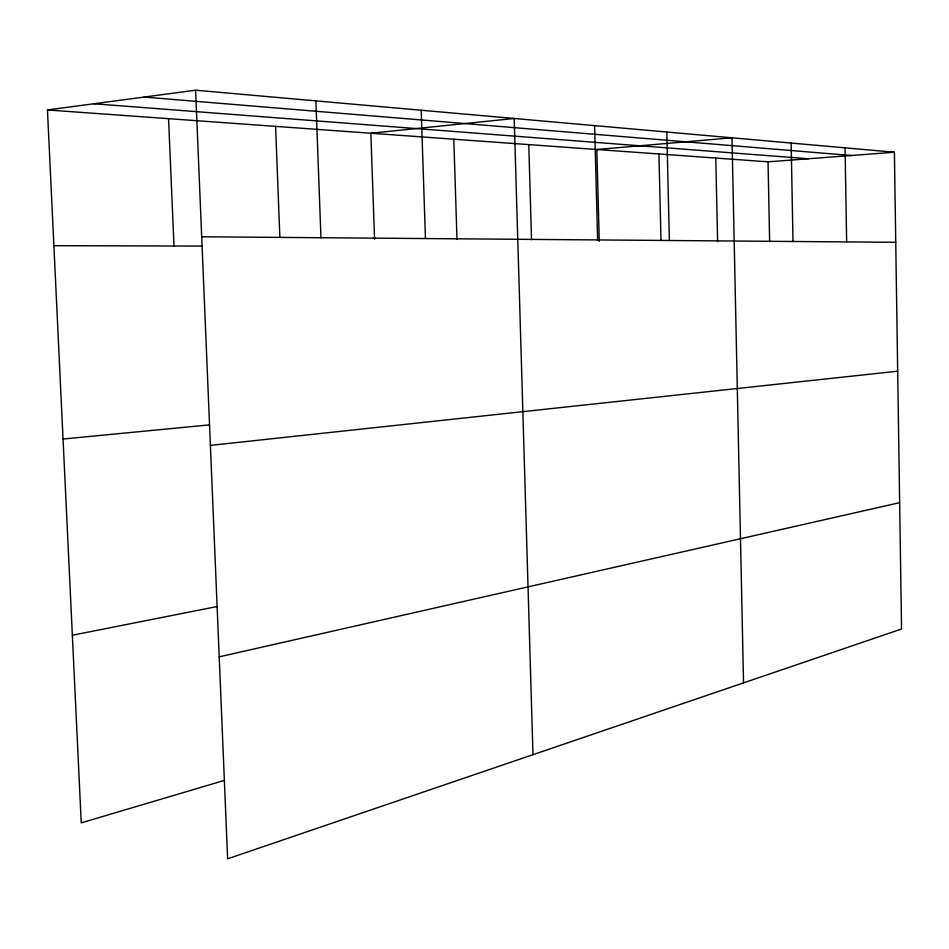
<?xml version="1.0" encoding="UTF-8"?>
<svg xmlns="http://www.w3.org/2000/svg" width="949" height="949" viewBox="0 0 949 949"><rect width="100%" height="100%" fill="white"/><g stroke="black" fill="none" stroke-linecap="round" stroke-linejoin="round"><path stroke-width="1.42" d="M223.964 780.541L81.246 822.854L47.45 109.954L195.589 90.202L894.397 152.22L901.55 628.997L227.63 858.798L195.589 90.202M219.207 656.85L899.652 502.673M72.349 635.237L217.084 606.541M210.393 445.389L897.683 371.201M63.049 439.019L209.492 424.879M47.45 109.954L768.049 161.828L894.397 152.22M53.879 245.661L202.03 246.088M201.698 236.775L895.749 242.303M93.856 103.761L808.418 158.756M144.153 97.059L851.36 155.494M168.554 118.672L173.999 246.005M275.578 126.371L279.872 237.416M315.875 100.879L320.952 237.725M374.558 239.207L370.845 133.228L514.192 118.483L532.982 754.68M453.8 139.206L457.003 239.433M421.202 110.226L425.449 238.555M528.771 144.604L531.523 239.706M599.258 241.283L596.838 149.503L731.987 137.807L743.541 682.877M594.596 125.612L597.621 239.931M666.803 132.018L669.365 240.5M658.926 153.975L660.99 240.085M715.783 158.068L717.61 241.675M791.134 143.062L793.008 241.485M768.049 161.828L769.639 241.77M845.061 147.842L846.638 241.912"/></g></svg>
